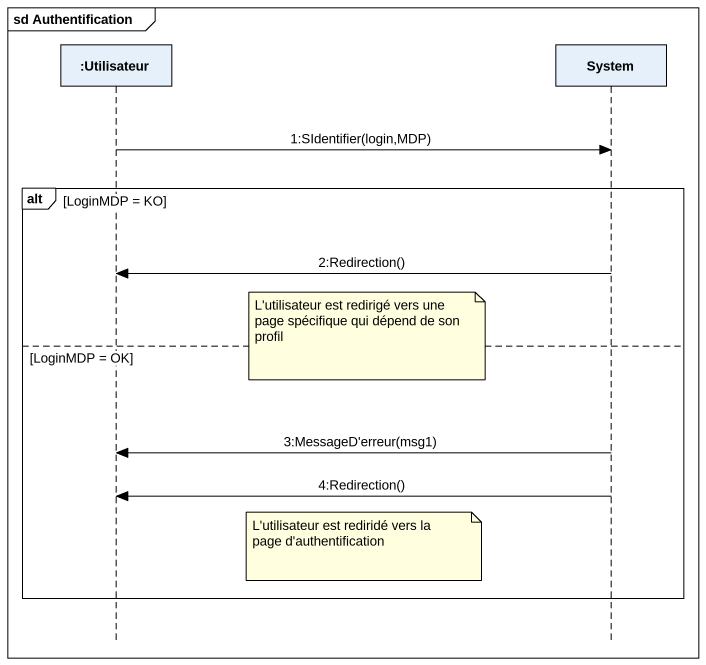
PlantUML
@startuml
mainframe sd Authentification
hide footbox
participant ":Utilisateur" as Utilisateur
participant System

Utilisateur -> System : 1:SIdentifier(login,MDP)
alt LoginMDP = KO
  System -> Utilisateur : 2:Redirection()
  note left of System : L'utilisateur est redirigé vers une page spécifique qui dépend de son profil
else LoginMDP = OK
  System -> Utilisateur : 3:MessageD'erreur(msg1)
  System -> Utilisateur : 4:Redirection()
  note right of Utilisateur : L'utilisateur est rediridé vers la page d'authentification
end
@enduml
